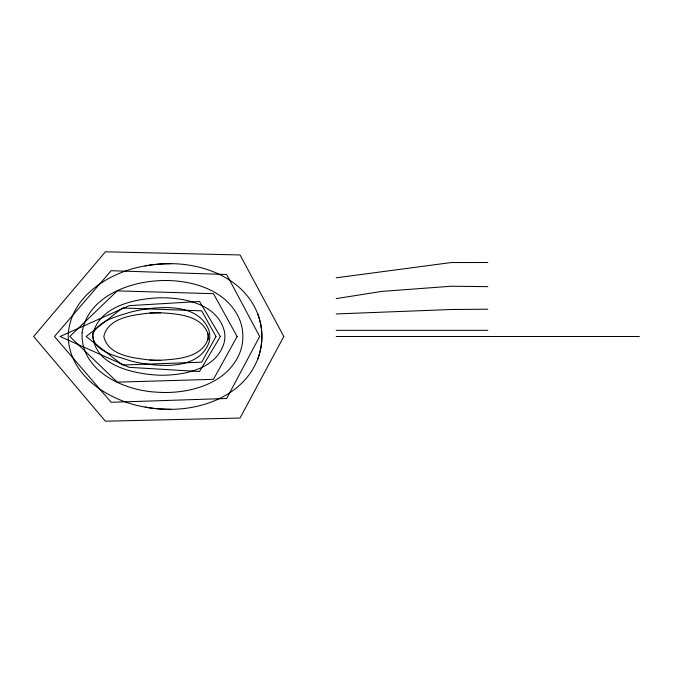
<?xml version="1.0" encoding="UTF-8"?>
<svg xmlns="http://www.w3.org/2000/svg" width="673" height="673" viewBox="0 0 673 673"><rect width="100%" height="100%" fill="white"/><g stroke="black" fill="none" stroke-linecap="round" stroke-linejoin="round"><path stroke-width="1.01" d="M207.907 339.461C201.227 357.817 177.285 359.155 160.704 360.223A127.062 127.062 0 0 1 149.869 359.979C133.574 358.002 108.227 355.781 103.81 336.5C108.227 317.219 133.574 314.998 149.869 313.021A127.062 127.062 0 0 1 160.704 312.777C177.285 313.845 201.227 315.183 207.907 333.539A13.889 13.839 -90 0 1 207.907 339.461A13.948 13.948 0 0 0 207.907 333.539M257.54 359.542C243.231 395.783 200.941 410.967 164.532 409.192A136.745 135.694 -50.7 0 1 145.149 407.098C109.581 401.158 69.226 376.333 68.183 336.5C69.226 296.667 109.581 271.833 145.149 265.902A136.745 135.685 50.4 0 1 164.532 263.808C200.941 262.033 243.231 277.217 257.54 313.458A63.531 63.472 -90 0 1 257.557 359.55A63.582 63.582 0 0 0 257.549 313.458M336.197 298.619L381.759 291.401L451.23 286.244L487.774 286.648M336.197 277.806L451.23 262.546L487.774 262.52M336.197 313.938L451.23 309.513L487.774 309.185M336.197 330.325L487.774 330.325M336.197 336.5L639.35 336.5M171.001 409.277A135.441 135.441 0 0 1 145.149 407.098M145.149 265.902A135.441 135.441 0 0 1 171.001 263.723M160.704 360.341A128.257 123.445 -38.7 0 1 149.86 360.089M149.886 313.13A128.257 123.226 37.6 0 1 160.704 312.886M82.081 332.756C80.39 371.025 123.866 390.559 156.548 392.149C188.516 394.605 228.845 384.039 240.64 350.633A45.764 45.73 -90 0 0 240.648 322.359C228.837 288.961 188.524 278.386 156.548 280.851C125.708 282.862 87.246 298.45 82.081 332.756M92.899 333.901C93.135 365.717 134.373 374.121 159.4 375.206C183.855 375.669 217.716 369.098 224.437 341.421A27.997 27.963 -90 0 0 224.437 331.579C217.716 303.902 183.855 297.331 159.4 297.794C134.507 298.888 99.873 305.887 92.899 333.901M92.521 334.708C93.303 352.097 117.178 356.034 130.226 360.795A153.049 153.049 0 0 0 142.011 363.327C164.692 367.063 199.368 368.619 209.034 342.414A22.848 22.848 0 0 0 209.034 330.586C199.368 304.381 164.692 305.937 142.011 309.673A153.049 153.049 0 0 0 130.226 312.205C116.723 316.638 98.611 320.222 92.521 334.708M259.669 336.5L226.633 398.5L111.146 402.286L54.463 336.5L111.146 270.714L226.633 274.5L259.669 336.5M283.796 336.5L240.059 418.034L105.409 421.205L33.65 336.5L105.409 251.795L240.059 254.966L283.796 336.5M237.123 336.5L213.459 379.328L117.253 382.129L69.782 336.5L117.253 290.871L213.459 293.672L237.123 336.5M215.991 336.5L201.673 362.175L122.436 365.027L86.169 336.5L122.436 307.973L201.673 310.825L215.991 336.5M220.349 336.5L199.536 371.521L129.216 367.349L60.048 336.5L129.216 305.651L199.536 301.479L220.349 336.5"/></g></svg>
